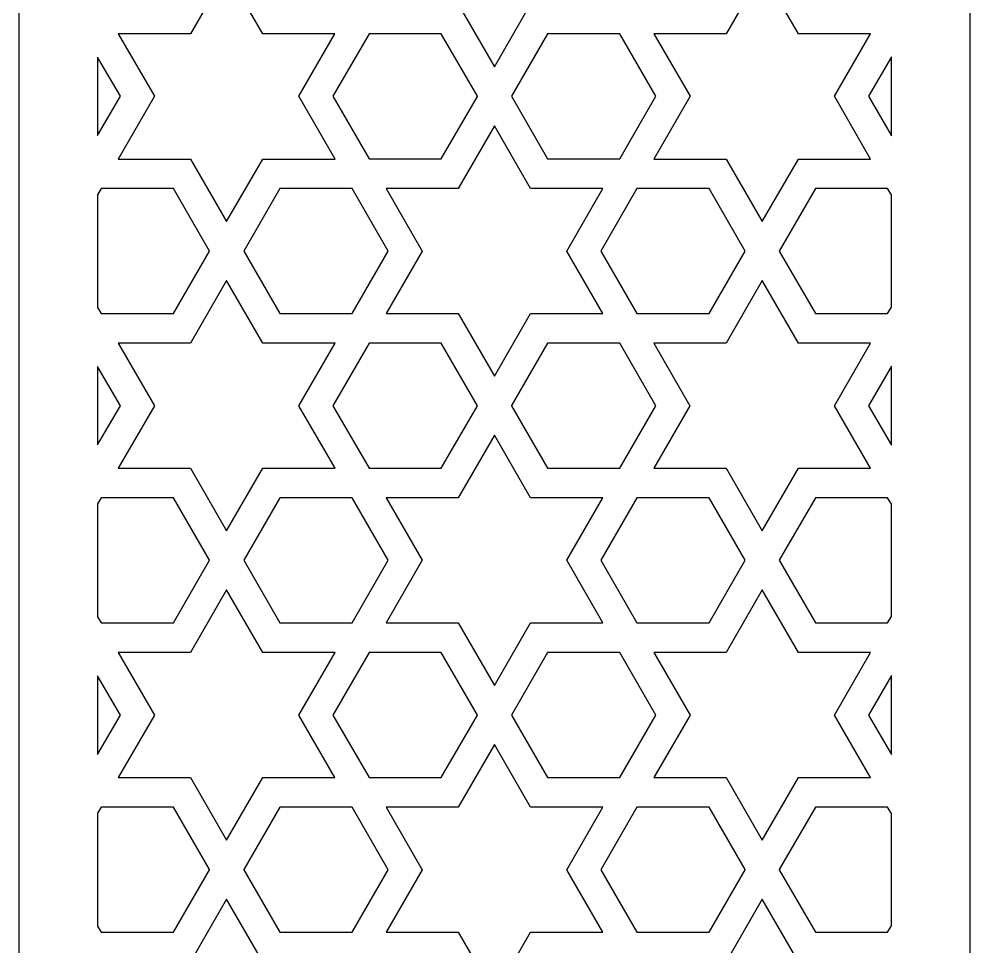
# Model space of a CAD drawing. Header units: millimetres. Extents: x -31 to 31, y -125 to 125.
# Drawn here: x -31.2 to 31.3, y -65.9 to -4.9 of the extents above; entities that cross this region are included whole.
import ezdxf

# ---------------------------------------------------------------- set-up
doc = ezdxf.new("R2010")
doc.units = ezdxf.units.MM
doc.header["$MEASUREMENT"] = 0
doc.layers.add('layer 1', color=7, linetype='Continuous')

msp = doc.modelspace()

# ---------------------------------------------------------------- linework, layer by layer
at = {"layer": 'layer 1', "color": 250}
for points, knots in [([(-31.2209, 125.1165), (-31.2209, 125.1165), (-31.2209, -124.8834), (-31.2209, -124.8834), (-31.2209, -124.8834), (-31.2209, -124.8834), (31.279, -124.8834), (31.279, -124.8834), (31.279, -124.8834), (31.279, -124.8834), (31.279, 125.1165), (31.279, 125.1165), (31.279, 125.1165), (31.279, 125.1165), (-31.2209, 125.1165), (-31.2209, 125.1165)], [0, 0, 0, 0, 0.2, 0.2, 0.2, 0.2, 0.4, 0.4, 0.4, 0.4, 0.6, 0.6, 0.6, 0.6, 1, 1, 1, 1]), ([(-2.3489, -3.9765), (-2.3489, -3.9765), (-7.0971, -3.9765), (-7.0971, -3.9765), (-7.0971, -3.9765), (-7.0971, -3.9765), (-4.723, 0.1358), (-4.723, 0.1358), (-4.723, 0.1358), (-4.723, 0.1358), (-7.0971, 4.2478), (-7.0971, 4.2478), (-7.0971, 4.2478), (-7.0971, 4.2478), (-2.3489, 4.2478), (-2.3489, 4.2478), (-2.3489, 4.2478), (-2.3489, 4.2478), (0.0252, 8.3598), (0.0252, 8.3598), (0.0252, 8.3598), (0.0252, 8.3598), (2.3994, 4.2478), (2.3994, 4.2478), (2.3994, 4.2478), (2.3994, 4.2478), (7.1473, 4.2478), (7.1473, 4.2478), (7.1473, 4.2478), (7.1473, 4.2478), (4.7734, 0.1358), (4.7734, 0.1358), (4.7734, 0.1358), (4.7734, 0.1358), (7.1473, -3.9765), (7.1473, -3.9765), (7.1473, -3.9765), (7.1473, -3.9765), (2.3994, -3.9765), (2.3994, -3.9765), (2.3994, -3.9765), (2.3994, -3.9765), (0.0252, -8.0885), (0.0252, -8.0885), (0.0252, -8.0885), (0.0252, -8.0885), (-2.3489, -3.9765), (-2.3489, -3.9765)], [0, 0, 0, 0, 0.0769231, 0.0769231, 0.0769231, 0.0769231, 0.1538462, 0.1538462, 0.1538462, 0.1538462, 0.2307692, 0.2307692, 0.2307692, 0.2307692, 0.3076923, 0.3076923, 0.3076923, 0.3076923, 0.3846154, 0.3846154, 0.3846154, 0.3846154, 0.4615385, 0.4615385, 0.4615385, 0.4615385, 0.5384615, 0.5384615, 0.5384615, 0.5384615, 0.6153846, 0.6153846, 0.6153846, 0.6153846, 0.6923077, 0.6923077, 0.6923077, 0.6923077, 0.7692308, 0.7692308, 0.7692308, 0.7692308, 0.8461538, 0.8461538, 0.8461538, 0.8461538, 1, 1, 1, 1]), ([(-15.2023, -5.9147), (-15.2023, -5.9147), (-10.4542, -5.9147), (-10.4542, -5.9147), (-10.4542, -5.9147), (-10.4542, -5.9147), (-12.8282, -10.0267), (-12.8282, -10.0267), (-12.8282, -10.0267), (-12.8282, -10.0267), (-10.4498, -14.1464), (-10.4498, -14.1464), (-10.4498, -14.1464), (-10.4498, -14.1464), (-15.2013, -14.1464), (-15.2013, -14.1464), (-15.2013, -14.1464), (-15.2013, -14.1464), (-17.5755, -18.2584), (-17.5755, -18.2584), (-17.5755, -18.2584), (-17.5755, -18.2584), (-19.9496, -14.1464), (-19.9496, -14.1464), (-19.9496, -14.1464), (-19.9496, -14.1464), (-24.7012, -14.1464), (-24.7012, -14.1464), (-24.7012, -14.1464), (-24.7012, -14.1464), (-22.3227, -10.0267), (-22.3227, -10.0267), (-22.3227, -10.0267), (-22.3227, -10.0267), (-24.6968, -5.9147), (-24.6968, -5.9147), (-24.6968, -5.9147), (-24.6968, -5.9147), (-19.9488, -5.9147), (-19.9488, -5.9147), (-19.9488, -5.9147), (-19.9488, -5.9147), (-17.5754, -1.8041), (-17.5754, -1.8041), (-17.5754, -1.8041), (-17.5754, -1.8041), (-15.2023, -5.9147), (-15.2023, -5.9147)], [0, 0, 0, 0, 0.0769231, 0.0769231, 0.0769231, 0.0769231, 0.1538462, 0.1538462, 0.1538462, 0.1538462, 0.2307692, 0.2307692, 0.2307692, 0.2307692, 0.3076923, 0.3076923, 0.3076923, 0.3076923, 0.3846154, 0.3846154, 0.3846154, 0.3846154, 0.4615385, 0.4615385, 0.4615385, 0.4615385, 0.5384615, 0.5384615, 0.5384615, 0.5384615, 0.6153846, 0.6153846, 0.6153846, 0.6153846, 0.6923077, 0.6923077, 0.6923077, 0.6923077, 0.7692308, 0.7692308, 0.7692308, 0.7692308, 0.8461538, 0.8461538, 0.8461538, 0.8461538, 1, 1, 1, 1]), ([(15.252, -14.1464), (15.252, -14.1464), (10.5004, -14.1464), (10.5004, -14.1464), (10.5004, -14.1464), (10.5004, -14.1464), (12.8788, -10.0267), (12.8788, -10.0267), (12.8788, -10.0267), (12.8788, -10.0267), (10.5046, -5.9147), (10.5046, -5.9147), (10.5046, -5.9147), (10.5046, -5.9147), (15.2527, -5.9147), (15.2527, -5.9147), (15.2527, -5.9147), (15.2527, -5.9147), (17.6258, -1.8038), (17.6258, -1.8038), (17.6258, -1.8038), (17.6258, -1.8038), (19.9993, -5.9147), (19.9993, -5.9147), (19.9993, -5.9147), (19.9993, -5.9147), (24.7473, -5.9147), (24.7473, -5.9147), (24.7473, -5.9147), (24.7473, -5.9147), (22.3732, -10.0267), (22.3732, -10.0267), (22.3732, -10.0267), (22.3732, -10.0267), (24.7516, -14.1464), (24.7516, -14.1464), (24.7516, -14.1464), (24.7516, -14.1464), (20, -14.1464), (20, -14.1464), (20, -14.1464), (20, -14.1464), (17.6258, -18.2584), (17.6258, -18.2584), (17.6258, -18.2584), (17.6258, -18.2584), (15.252, -14.1464), (15.252, -14.1464)], [0, 0, 0, 0, 0.0769231, 0.0769231, 0.0769231, 0.0769231, 0.1538462, 0.1538462, 0.1538462, 0.1538462, 0.2307692, 0.2307692, 0.2307692, 0.2307692, 0.3076923, 0.3076923, 0.3076923, 0.3076923, 0.3846154, 0.3846154, 0.3846154, 0.3846154, 0.4615385, 0.4615385, 0.4615385, 0.4615385, 0.5384615, 0.5384615, 0.5384615, 0.5384615, 0.6153846, 0.6153846, 0.6153846, 0.6153846, 0.6923077, 0.6923077, 0.6923077, 0.6923077, 0.7692308, 0.7692308, 0.7692308, 0.7692308, 0.8461538, 0.8461538, 0.8461538, 0.8461538, 1, 1, 1, 1]), ([(-8.216, -5.9147), (-8.216, -5.9147), (-3.4679, -5.9147), (-3.4679, -5.9147), (-3.4679, -5.9147), (-3.4679, -5.9147), (-1.0939, -10.0267), (-1.0939, -10.0267), (-1.0939, -10.0267), (-1.0939, -10.0267), (-1.0941, -10.0267), (-1.0941, -10.0267), (-1.0941, -10.0267), (-1.0941, -10.0267), (-1.0939, -10.027), (-1.0939, -10.027), (-1.0939, -10.027), (-1.0939, -10.027), (-3.4679, -14.1386), (-3.4679, -14.1386), (-3.4679, -14.1386), (-3.4679, -14.1386), (-8.216, -14.1386), (-8.216, -14.1386), (-8.216, -14.1386), (-8.216, -14.1386), (-10.5901, -10.0267), (-10.5901, -10.0267), (-10.5901, -10.0267), (-10.5901, -10.0267), (-8.216, -5.9147), (-8.216, -5.9147)], [0, 0, 0, 0, 0.1111111, 0.1111111, 0.1111111, 0.1111111, 0.2222222, 0.2222222, 0.2222222, 0.2222222, 0.3333333, 0.3333333, 0.3333333, 0.3333333, 0.4444444, 0.4444444, 0.4444444, 0.4444444, 0.5555556, 0.5555556, 0.5555556, 0.5555556, 0.6666667, 0.6666667, 0.6666667, 0.6666667, 0.7777778, 0.7777778, 0.7777778, 0.7777778, 1, 1, 1, 1]), ([(8.2663, -14.1386), (8.2663, -14.1386), (3.5184, -14.1386), (3.5184, -14.1386), (3.5184, -14.1386), (3.5184, -14.1386), (1.1443, -10.0267), (1.1443, -10.0267), (1.1443, -10.0267), (1.1443, -10.0267), (3.5184, -5.9147), (3.5184, -5.9147), (3.5184, -5.9147), (3.5184, -5.9147), (8.2663, -5.9147), (8.2663, -5.9147), (8.2663, -5.9147), (8.2663, -5.9147), (10.6405, -10.0267), (10.6405, -10.0267), (10.6405, -10.0267), (10.6405, -10.0267), (8.2663, -14.1386), (8.2663, -14.1386)], [0, 0, 0, 0, 0.1428571, 0.1428571, 0.1428571, 0.1428571, 0.2857143, 0.2857143, 0.2857143, 0.2857143, 0.4285714, 0.4285714, 0.4285714, 0.4285714, 0.5714286, 0.5714286, 0.5714286, 0.5714286, 0.7142857, 0.7142857, 0.7142857, 0.7142857, 1, 1, 1, 1]), ([(-26.052, -7.4443), (-26.052, -7.4443), (-24.5611, -10.0267), (-24.5611, -10.0267), (-24.5611, -10.0267), (-24.5611, -10.0267), (-26.052, -12.609), (-26.052, -12.609), (-26.052, -12.609), (-26.052, -12.609), (-26.052, -7.4443), (-26.052, -7.4443)], [0, 0, 0, 0, 0.25, 0.25, 0.25, 0.25, 0.5, 0.5, 0.5, 0.5, 1, 1, 1, 1]), ([(26.1101, -12.6228), (26.1101, -12.6228), (24.6115, -10.0267), (24.6115, -10.0267), (24.6115, -10.0267), (24.6115, -10.0267), (26.1101, -7.4306), (26.1101, -7.4306), (26.1101, -7.4306), (26.1101, -7.4306), (26.1101, -12.6228), (26.1101, -12.6228)], [0, 0, 0, 0, 0.25, 0.25, 0.25, 0.25, 0.5, 0.5, 0.5, 0.5, 1, 1, 1, 1]), ([(-2.3481, -24.3089), (-2.3481, -24.3089), (-7.0961, -24.3089), (-7.0961, -24.3089), (-7.0961, -24.3089), (-7.0961, -24.3089), (-4.7219, -20.1965), (-4.7219, -20.1965), (-4.7219, -20.1965), (-4.7219, -20.1965), (-7.1005, -16.0772), (-7.1005, -16.0772), (-7.1005, -16.0772), (-7.1005, -16.0772), (-2.3489, -16.0772), (-2.3489, -16.0772), (-2.3489, -16.0772), (-2.3489, -16.0772), (0.0252, -11.9652), (0.0252, -11.9652), (0.0252, -11.9652), (0.0252, -11.9652), (2.3994, -16.0772), (2.3994, -16.0772), (2.3994, -16.0772), (2.3994, -16.0772), (7.1511, -16.0772), (7.1511, -16.0772), (7.1511, -16.0772), (7.1511, -16.0772), (4.7727, -20.1965), (4.7727, -20.1965), (4.7727, -20.1965), (4.7727, -20.1965), (7.1466, -24.3089), (7.1466, -24.3089), (7.1466, -24.3089), (7.1466, -24.3089), (2.3984, -24.3089), (2.3984, -24.3089), (2.3984, -24.3089), (2.3984, -24.3089), (0.0253, -28.4191), (0.0253, -28.4191), (0.0253, -28.4191), (0.0253, -28.4191), (-2.3481, -24.3089), (-2.3481, -24.3089)], [0, 0, 0, 0, 0.0769231, 0.0769231, 0.0769231, 0.0769231, 0.1538462, 0.1538462, 0.1538462, 0.1538462, 0.2307692, 0.2307692, 0.2307692, 0.2307692, 0.3076923, 0.3076923, 0.3076923, 0.3076923, 0.3846154, 0.3846154, 0.3846154, 0.3846154, 0.4615385, 0.4615385, 0.4615385, 0.4615385, 0.5384615, 0.5384615, 0.5384615, 0.5384615, 0.6153846, 0.6153846, 0.6153846, 0.6153846, 0.6923077, 0.6923077, 0.6923077, 0.6923077, 0.7692308, 0.7692308, 0.7692308, 0.7692308, 0.8461538, 0.8461538, 0.8461538, 0.8461538, 1, 1, 1, 1]), ([(-26.052, -16.492), (-26.052, -16.492), (-25.8167, -16.0846), (-25.8167, -16.0846), (-25.8167, -16.0846), (-25.8167, -16.0846), (-21.0686, -16.0846), (-21.0686, -16.0846), (-21.0686, -16.0846), (-21.0686, -16.0846), (-18.6946, -20.1965), (-18.6946, -20.1965), (-18.6946, -20.1965), (-18.6946, -20.1965), (-18.6948, -20.1965), (-18.6948, -20.1965), (-18.6948, -20.1965), (-18.6948, -20.1965), (-18.6946, -20.1969), (-18.6946, -20.1969), (-18.6946, -20.1969), (-18.6946, -20.1969), (-21.0686, -24.3089), (-21.0686, -24.3089), (-21.0686, -24.3089), (-21.0686, -24.3089), (-25.8167, -24.3089), (-25.8167, -24.3089), (-25.8167, -24.3089), (-25.8167, -24.3089), (-26.052, -23.9014), (-26.052, -23.9014), (-26.052, -23.9014), (-26.052, -23.9014), (-26.052, -16.492), (-26.052, -16.492)], [0, 0, 0, 0, 0.1, 0.1, 0.1, 0.1, 0.2, 0.2, 0.2, 0.2, 0.3, 0.3, 0.3, 0.3, 0.4, 0.4, 0.4, 0.4, 0.5, 0.5, 0.5, 0.5, 0.6, 0.6, 0.6, 0.6, 0.7, 0.7, 0.7, 0.7, 0.8, 0.8, 0.8, 0.8, 1, 1, 1, 1]), ([(-6.9604, -20.1965), (-6.9604, -20.1965), (-9.3343, -24.3089), (-9.3343, -24.3089), (-9.3343, -24.3089), (-9.3343, -24.3089), (-14.0823, -24.3089), (-14.0823, -24.3089), (-14.0823, -24.3089), (-14.0823, -24.3089), (-16.4564, -20.1965), (-16.4564, -20.1965), (-16.4564, -20.1965), (-16.4564, -20.1965), (-14.0823, -16.0846), (-14.0823, -16.0846), (-14.0823, -16.0846), (-14.0823, -16.0846), (-9.3343, -16.0846), (-9.3343, -16.0846), (-9.3343, -16.0846), (-9.3343, -16.0846), (-6.9604, -20.1965), (-6.9604, -20.1965)], [0, 0, 0, 0, 0.1428571, 0.1428571, 0.1428571, 0.1428571, 0.2857143, 0.2857143, 0.2857143, 0.2857143, 0.4285714, 0.4285714, 0.4285714, 0.4285714, 0.5714286, 0.5714286, 0.5714286, 0.5714286, 0.7142857, 0.7142857, 0.7142857, 0.7142857, 1, 1, 1, 1]), ([(7.0107, -20.1965), (7.0107, -20.1965), (9.3846, -16.0846), (9.3846, -16.0846), (9.3846, -16.0846), (9.3846, -16.0846), (14.133, -16.0846), (14.133, -16.0846), (14.133, -16.0846), (14.133, -16.0846), (16.5068, -20.1965), (16.5068, -20.1965), (16.5068, -20.1965), (16.5068, -20.1965), (14.133, -24.3089), (14.133, -24.3089), (14.133, -24.3089), (14.133, -24.3089), (9.3846, -24.3089), (9.3846, -24.3089), (9.3846, -24.3089), (9.3846, -24.3089), (7.0107, -20.1965), (7.0107, -20.1965)], [0, 0, 0, 0, 0.1428571, 0.1428571, 0.1428571, 0.1428571, 0.2857143, 0.2857143, 0.2857143, 0.2857143, 0.4285714, 0.4285714, 0.4285714, 0.4285714, 0.5714286, 0.5714286, 0.5714286, 0.5714286, 0.7142857, 0.7142857, 0.7142857, 0.7142857, 1, 1, 1, 1]), ([(26.1101, -23.8877), (26.1101, -23.8877), (25.8671, -24.3089), (25.8671, -24.3089), (25.8671, -24.3089), (25.8671, -24.3089), (21.119, -24.3089), (21.119, -24.3089), (21.119, -24.3089), (21.119, -24.3089), (18.7448, -20.1965), (18.7448, -20.1965), (18.7448, -20.1965), (18.7448, -20.1965), (21.119, -16.0846), (21.119, -16.0846), (21.119, -16.0846), (21.119, -16.0846), (25.8671, -16.0846), (25.8671, -16.0846), (25.8671, -16.0846), (25.8671, -16.0846), (26.1101, -16.5054), (26.1101, -16.5054), (26.1101, -16.5054), (26.1101, -16.5054), (26.1101, -23.8877), (26.1101, -23.8877)], [0, 0, 0, 0, 0.125, 0.125, 0.125, 0.125, 0.25, 0.25, 0.25, 0.25, 0.375, 0.375, 0.375, 0.375, 0.5, 0.5, 0.5, 0.5, 0.625, 0.625, 0.625, 0.625, 0.75, 0.75, 0.75, 0.75, 1, 1, 1, 1]), ([(-15.2013, -26.247), (-15.2013, -26.247), (-10.4534, -26.247), (-10.4534, -26.247), (-10.4534, -26.247), (-10.4534, -26.247), (-12.8273, -30.3587), (-12.8273, -30.3587), (-12.8273, -30.3587), (-12.8273, -30.3587), (-10.4534, -34.471), (-10.4534, -34.471), (-10.4534, -34.471), (-10.4534, -34.471), (-15.2013, -34.471), (-15.2013, -34.471), (-15.2013, -34.471), (-15.2013, -34.471), (-17.5755, -38.583), (-17.5755, -38.583), (-17.5755, -38.583), (-17.5755, -38.583), (-19.9496, -34.471), (-19.9496, -34.471), (-19.9496, -34.471), (-19.9496, -34.471), (-24.6978, -34.471), (-24.6978, -34.471), (-24.6978, -34.471), (-24.6978, -34.471), (-22.3238, -30.3587), (-22.3238, -30.3587), (-22.3238, -30.3587), (-22.3238, -30.3587), (-24.6976, -26.247), (-24.6976, -26.247), (-24.6976, -26.247), (-24.6976, -26.247), (-19.9496, -26.247), (-19.9496, -26.247), (-19.9496, -26.247), (-19.9496, -26.247), (-17.5755, -22.1351), (-17.5755, -22.1351), (-17.5755, -22.1351), (-17.5755, -22.1351), (-15.2013, -26.247), (-15.2013, -26.247)], [0, 0, 0, 0, 0.0769231, 0.0769231, 0.0769231, 0.0769231, 0.1538462, 0.1538462, 0.1538462, 0.1538462, 0.2307692, 0.2307692, 0.2307692, 0.2307692, 0.3076923, 0.3076923, 0.3076923, 0.3076923, 0.3846154, 0.3846154, 0.3846154, 0.3846154, 0.4615385, 0.4615385, 0.4615385, 0.4615385, 0.5384615, 0.5384615, 0.5384615, 0.5384615, 0.6153846, 0.6153846, 0.6153846, 0.6153846, 0.6923077, 0.6923077, 0.6923077, 0.6923077, 0.7692308, 0.7692308, 0.7692308, 0.7692308, 0.8461538, 0.8461538, 0.8461538, 0.8461538, 1, 1, 1, 1]), ([(15.252, -34.471), (15.252, -34.471), (10.5036, -34.471), (10.5036, -34.471), (10.5036, -34.471), (10.5036, -34.471), (12.8778, -30.3587), (12.8778, -30.3587), (12.8778, -30.3587), (12.8778, -30.3587), (10.5039, -26.247), (10.5039, -26.247), (10.5039, -26.247), (10.5039, -26.247), (15.252, -26.247), (15.252, -26.247), (15.252, -26.247), (15.252, -26.247), (17.6258, -22.1351), (17.6258, -22.1351), (17.6258, -22.1351), (17.6258, -22.1351), (20, -26.247), (20, -26.247), (20, -26.247), (20, -26.247), (24.7481, -26.247), (24.7481, -26.247), (24.7481, -26.247), (24.7481, -26.247), (22.3742, -30.3587), (22.3742, -30.3587), (22.3742, -30.3587), (22.3742, -30.3587), (24.7481, -34.471), (24.7481, -34.471), (24.7481, -34.471), (24.7481, -34.471), (20, -34.471), (20, -34.471), (20, -34.471), (20, -34.471), (17.6258, -38.583), (17.6258, -38.583), (17.6258, -38.583), (17.6258, -38.583), (15.252, -34.471), (15.252, -34.471)], [0, 0, 0, 0, 0.0769231, 0.0769231, 0.0769231, 0.0769231, 0.1538462, 0.1538462, 0.1538462, 0.1538462, 0.2307692, 0.2307692, 0.2307692, 0.2307692, 0.3076923, 0.3076923, 0.3076923, 0.3076923, 0.3846154, 0.3846154, 0.3846154, 0.3846154, 0.4615385, 0.4615385, 0.4615385, 0.4615385, 0.5384615, 0.5384615, 0.5384615, 0.5384615, 0.6153846, 0.6153846, 0.6153846, 0.6153846, 0.6923077, 0.6923077, 0.6923077, 0.6923077, 0.7692308, 0.7692308, 0.7692308, 0.7692308, 0.8461538, 0.8461538, 0.8461538, 0.8461538, 1, 1, 1, 1]), ([(-8.2152, -26.247), (-8.2152, -26.247), (-3.467, -26.247), (-3.467, -26.247), (-3.467, -26.247), (-3.467, -26.247), (-1.0939, -30.3576), (-1.0939, -30.3576), (-1.0939, -30.3576), (-1.0939, -30.3576), (-1.0946, -30.3587), (-1.0946, -30.3587), (-1.0946, -30.3587), (-1.0946, -30.3587), (-1.0939, -30.3601), (-1.0939, -30.3601), (-1.0939, -30.3601), (-1.0939, -30.3601), (-3.467, -34.471), (-3.467, -34.471), (-3.467, -34.471), (-3.467, -34.471), (-8.2152, -34.471), (-8.2152, -34.471), (-8.2152, -34.471), (-8.2152, -34.471), (-10.5893, -30.3587), (-10.5893, -30.3587), (-10.5893, -30.3587), (-10.5893, -30.3587), (-8.2152, -26.247), (-8.2152, -26.247)], [0, 0, 0, 0, 0.1111111, 0.1111111, 0.1111111, 0.1111111, 0.2222222, 0.2222222, 0.2222222, 0.2222222, 0.3333333, 0.3333333, 0.3333333, 0.3333333, 0.4444444, 0.4444444, 0.4444444, 0.4444444, 0.5555556, 0.5555556, 0.5555556, 0.5555556, 0.6666667, 0.6666667, 0.6666667, 0.6666667, 0.7777778, 0.7777778, 0.7777778, 0.7777778, 1, 1, 1, 1]), ([(8.2656, -34.471), (8.2656, -34.471), (3.5174, -34.471), (3.5174, -34.471), (3.5174, -34.471), (3.5174, -34.471), (1.1443, -30.3604), (1.1443, -30.3604), (1.1443, -30.3604), (1.1443, -30.3604), (1.1453, -30.3587), (1.1453, -30.3587), (1.1453, -30.3587), (1.1453, -30.3587), (1.1443, -30.3572), (1.1443, -30.3572), (1.1443, -30.3572), (1.1443, -30.3572), (3.5174, -26.247), (3.5174, -26.247), (3.5174, -26.247), (3.5174, -26.247), (8.2656, -26.247), (8.2656, -26.247), (8.2656, -26.247), (8.2656, -26.247), (10.6398, -30.3587), (10.6398, -30.3587), (10.6398, -30.3587), (10.6398, -30.3587), (8.2656, -34.471), (8.2656, -34.471)], [0, 0, 0, 0, 0.1111111, 0.1111111, 0.1111111, 0.1111111, 0.2222222, 0.2222222, 0.2222222, 0.2222222, 0.3333333, 0.3333333, 0.3333333, 0.3333333, 0.4444444, 0.4444444, 0.4444444, 0.4444444, 0.5555556, 0.5555556, 0.5555556, 0.5555556, 0.6666667, 0.6666667, 0.6666667, 0.6666667, 0.7777778, 0.7777778, 0.7777778, 0.7777778, 1, 1, 1, 1]), ([(-26.052, -27.7777), (-26.052, -27.7777), (-24.5617, -30.3587), (-24.5617, -30.3587), (-24.5617, -30.3587), (-24.5617, -30.3587), (-26.052, -32.9399), (-26.052, -32.9399), (-26.052, -32.9399), (-26.052, -32.9399), (-26.052, -27.7777), (-26.052, -27.7777)], [0, 0, 0, 0, 0.25, 0.25, 0.25, 0.25, 0.5, 0.5, 0.5, 0.5, 1, 1, 1, 1]), ([(26.1101, -32.9533), (26.1101, -32.9533), (24.6122, -30.3587), (24.6122, -30.3587), (24.6122, -30.3587), (24.6122, -30.3587), (26.1101, -27.7643), (26.1101, -27.7643), (26.1101, -27.7643), (26.1101, -27.7643), (26.1101, -32.9533), (26.1101, -32.9533)], [0, 0, 0, 0, 0.25, 0.25, 0.25, 0.25, 0.5, 0.5, 0.5, 0.5, 1, 1, 1, 1]), ([(-2.3489, -44.6409), (-2.3489, -44.6409), (-7.1005, -44.6409), (-7.1005, -44.6409), (-7.1005, -44.6409), (-7.1005, -44.6409), (-4.7219, -40.5211), (-4.7219, -40.5211), (-4.7219, -40.5211), (-4.7219, -40.5211), (-7.0961, -36.4092), (-7.0961, -36.4092), (-7.0961, -36.4092), (-7.0961, -36.4092), (-2.3481, -36.4092), (-2.3481, -36.4092), (-2.3481, -36.4092), (-2.3481, -36.4092), (0.0253, -32.2986), (0.0253, -32.2986), (0.0253, -32.2986), (0.0253, -32.2986), (2.3984, -36.4092), (2.3984, -36.4092), (2.3984, -36.4092), (2.3984, -36.4092), (7.1466, -36.4092), (7.1466, -36.4092), (7.1466, -36.4092), (7.1466, -36.4092), (4.7727, -40.5211), (4.7727, -40.5211), (4.7727, -40.5211), (4.7727, -40.5211), (7.1511, -44.6409), (7.1511, -44.6409), (7.1511, -44.6409), (7.1511, -44.6409), (2.3994, -44.6409), (2.3994, -44.6409), (2.3994, -44.6409), (2.3994, -44.6409), (0.0252, -48.7528), (0.0252, -48.7528), (0.0252, -48.7528), (0.0252, -48.7528), (-2.3489, -44.6409), (-2.3489, -44.6409)], [0, 0, 0, 0, 0.0769231, 0.0769231, 0.0769231, 0.0769231, 0.1538462, 0.1538462, 0.1538462, 0.1538462, 0.2307692, 0.2307692, 0.2307692, 0.2307692, 0.3076923, 0.3076923, 0.3076923, 0.3076923, 0.3846154, 0.3846154, 0.3846154, 0.3846154, 0.4615385, 0.4615385, 0.4615385, 0.4615385, 0.5384615, 0.5384615, 0.5384615, 0.5384615, 0.6153846, 0.6153846, 0.6153846, 0.6153846, 0.6923077, 0.6923077, 0.6923077, 0.6923077, 0.7692308, 0.7692308, 0.7692308, 0.7692308, 0.8461538, 0.8461538, 0.8461538, 0.8461538, 1, 1, 1, 1]), ([(-26.052, -36.8163), (-26.052, -36.8163), (-25.8167, -36.4092), (-25.8167, -36.4092), (-25.8167, -36.4092), (-25.8167, -36.4092), (-21.0686, -36.4092), (-21.0686, -36.4092), (-21.0686, -36.4092), (-21.0686, -36.4092), (-18.6946, -40.5211), (-18.6946, -40.5211), (-18.6946, -40.5211), (-18.6946, -40.5211), (-18.6948, -40.5211), (-18.6948, -40.5211), (-18.6948, -40.5211), (-18.6948, -40.5211), (-18.6946, -40.5215), (-18.6946, -40.5215), (-18.6946, -40.5215), (-18.6946, -40.5215), (-21.0686, -44.6331), (-21.0686, -44.6331), (-21.0686, -44.6331), (-21.0686, -44.6331), (-25.8167, -44.6331), (-25.8167, -44.6331), (-25.8167, -44.6331), (-25.8167, -44.6331), (-26.052, -44.226), (-26.052, -44.226), (-26.052, -44.226), (-26.052, -44.226), (-26.052, -36.8163), (-26.052, -36.8163)], [0, 0, 0, 0, 0.1, 0.1, 0.1, 0.1, 0.2, 0.2, 0.2, 0.2, 0.3, 0.3, 0.3, 0.3, 0.4, 0.4, 0.4, 0.4, 0.5, 0.5, 0.5, 0.5, 0.6, 0.6, 0.6, 0.6, 0.7, 0.7, 0.7, 0.7, 0.8, 0.8, 0.8, 0.8, 1, 1, 1, 1]), ([(-6.9604, -40.5211), (-6.9604, -40.5211), (-9.3343, -44.6331), (-9.3343, -44.6331), (-9.3343, -44.6331), (-9.3343, -44.6331), (-14.0823, -44.6331), (-14.0823, -44.6331), (-14.0823, -44.6331), (-14.0823, -44.6331), (-16.4564, -40.5211), (-16.4564, -40.5211), (-16.4564, -40.5211), (-16.4564, -40.5211), (-14.0823, -36.4092), (-14.0823, -36.4092), (-14.0823, -36.4092), (-14.0823, -36.4092), (-9.3343, -36.4092), (-9.3343, -36.4092), (-9.3343, -36.4092), (-9.3343, -36.4092), (-6.9604, -40.5211), (-6.9604, -40.5211)], [0, 0, 0, 0, 0.1428571, 0.1428571, 0.1428571, 0.1428571, 0.2857143, 0.2857143, 0.2857143, 0.2857143, 0.4285714, 0.4285714, 0.4285714, 0.4285714, 0.5714286, 0.5714286, 0.5714286, 0.5714286, 0.7142857, 0.7142857, 0.7142857, 0.7142857, 1, 1, 1, 1]), ([(7.0107, -40.5211), (7.0107, -40.5211), (9.3846, -36.4092), (9.3846, -36.4092), (9.3846, -36.4092), (9.3846, -36.4092), (14.133, -36.4092), (14.133, -36.4092), (14.133, -36.4092), (14.133, -36.4092), (16.5068, -40.5211), (16.5068, -40.5211), (16.5068, -40.5211), (16.5068, -40.5211), (14.133, -44.6331), (14.133, -44.6331), (14.133, -44.6331), (14.133, -44.6331), (9.3846, -44.6331), (9.3846, -44.6331), (9.3846, -44.6331), (9.3846, -44.6331), (7.0107, -40.5211), (7.0107, -40.5211)], [0, 0, 0, 0, 0.1428571, 0.1428571, 0.1428571, 0.1428571, 0.2857143, 0.2857143, 0.2857143, 0.2857143, 0.4285714, 0.4285714, 0.4285714, 0.4285714, 0.5714286, 0.5714286, 0.5714286, 0.5714286, 0.7142857, 0.7142857, 0.7142857, 0.7142857, 1, 1, 1, 1]), ([(26.1101, -44.2122), (26.1101, -44.2122), (25.8671, -44.6331), (25.8671, -44.6331), (25.8671, -44.6331), (25.8671, -44.6331), (21.119, -44.6331), (21.119, -44.6331), (21.119, -44.6331), (21.119, -44.6331), (18.7448, -40.5211), (18.7448, -40.5211), (18.7448, -40.5211), (18.7448, -40.5211), (21.119, -36.4092), (21.119, -36.4092), (21.119, -36.4092), (21.119, -36.4092), (25.8671, -36.4092), (25.8671, -36.4092), (25.8671, -36.4092), (25.8671, -36.4092), (26.1101, -36.83), (26.1101, -36.83), (26.1101, -36.83), (26.1101, -36.83), (26.1101, -44.2122), (26.1101, -44.2122)], [0, 0, 0, 0, 0.125, 0.125, 0.125, 0.125, 0.25, 0.25, 0.25, 0.25, 0.375, 0.375, 0.375, 0.375, 0.5, 0.5, 0.5, 0.5, 0.625, 0.625, 0.625, 0.625, 0.75, 0.75, 0.75, 0.75, 1, 1, 1, 1]), ([(-15.2013, -46.5716), (-15.2013, -46.5716), (-10.4498, -46.5716), (-10.4498, -46.5716), (-10.4498, -46.5716), (-10.4498, -46.5716), (-12.8282, -50.691), (-12.8282, -50.691), (-12.8282, -50.691), (-12.8282, -50.691), (-10.4542, -54.8033), (-10.4542, -54.8033), (-10.4542, -54.8033), (-10.4542, -54.8033), (-15.2023, -54.8033), (-15.2023, -54.8033), (-15.2023, -54.8033), (-15.2023, -54.8033), (-17.5754, -58.9136), (-17.5754, -58.9136), (-17.5754, -58.9136), (-17.5754, -58.9136), (-19.9488, -54.8033), (-19.9488, -54.8033), (-19.9488, -54.8033), (-19.9488, -54.8033), (-24.6968, -54.8033), (-24.6968, -54.8033), (-24.6968, -54.8033), (-24.6968, -54.8033), (-22.3227, -50.691), (-22.3227, -50.691), (-22.3227, -50.691), (-22.3227, -50.691), (-24.7012, -46.5716), (-24.7012, -46.5716), (-24.7012, -46.5716), (-24.7012, -46.5716), (-19.9496, -46.5716), (-19.9496, -46.5716), (-19.9496, -46.5716), (-19.9496, -46.5716), (-17.5755, -42.4596), (-17.5755, -42.4596), (-17.5755, -42.4596), (-17.5755, -42.4596), (-15.2013, -46.5716), (-15.2013, -46.5716)], [0, 0, 0, 0, 0.0769231, 0.0769231, 0.0769231, 0.0769231, 0.1538462, 0.1538462, 0.1538462, 0.1538462, 0.2307692, 0.2307692, 0.2307692, 0.2307692, 0.3076923, 0.3076923, 0.3076923, 0.3076923, 0.3846154, 0.3846154, 0.3846154, 0.3846154, 0.4615385, 0.4615385, 0.4615385, 0.4615385, 0.5384615, 0.5384615, 0.5384615, 0.5384615, 0.6153846, 0.6153846, 0.6153846, 0.6153846, 0.6923077, 0.6923077, 0.6923077, 0.6923077, 0.7692308, 0.7692308, 0.7692308, 0.7692308, 0.8461538, 0.8461538, 0.8461538, 0.8461538, 1, 1, 1, 1]), ([(15.2527, -54.8033), (15.2527, -54.8033), (10.5046, -54.8033), (10.5046, -54.8033), (10.5046, -54.8033), (10.5046, -54.8033), (12.8788, -50.691), (12.8788, -50.691), (12.8788, -50.691), (12.8788, -50.691), (10.5004, -46.5716), (10.5004, -46.5716), (10.5004, -46.5716), (10.5004, -46.5716), (15.252, -46.5716), (15.252, -46.5716), (15.252, -46.5716), (15.252, -46.5716), (17.6258, -42.4593), (17.6258, -42.4593), (17.6258, -42.4593), (17.6258, -42.4593), (20, -46.5716), (20, -46.5716), (20, -46.5716), (20, -46.5716), (24.7516, -46.5716), (24.7516, -46.5716), (24.7516, -46.5716), (24.7516, -46.5716), (22.3732, -50.691), (22.3732, -50.691), (22.3732, -50.691), (22.3732, -50.691), (24.7473, -54.8033), (24.7473, -54.8033), (24.7473, -54.8033), (24.7473, -54.8033), (19.9993, -54.8033), (19.9993, -54.8033), (19.9993, -54.8033), (19.9993, -54.8033), (17.6258, -58.9139), (17.6258, -58.9139), (17.6258, -58.9139), (17.6258, -58.9139), (15.2527, -54.8033), (15.2527, -54.8033)], [0, 0, 0, 0, 0.0769231, 0.0769231, 0.0769231, 0.0769231, 0.1538462, 0.1538462, 0.1538462, 0.1538462, 0.2307692, 0.2307692, 0.2307692, 0.2307692, 0.3076923, 0.3076923, 0.3076923, 0.3076923, 0.3846154, 0.3846154, 0.3846154, 0.3846154, 0.4615385, 0.4615385, 0.4615385, 0.4615385, 0.5384615, 0.5384615, 0.5384615, 0.5384615, 0.6153846, 0.6153846, 0.6153846, 0.6153846, 0.6923077, 0.6923077, 0.6923077, 0.6923077, 0.7692308, 0.7692308, 0.7692308, 0.7692308, 0.8461538, 0.8461538, 0.8461538, 0.8461538, 1, 1, 1, 1]), ([(-8.216, -46.579), (-8.216, -46.579), (-3.4679, -46.579), (-3.4679, -46.579), (-3.4679, -46.579), (-3.4679, -46.579), (-1.0939, -50.691), (-1.0939, -50.691), (-1.0939, -50.691), (-1.0939, -50.691), (-1.0941, -50.691), (-1.0941, -50.691), (-1.0941, -50.691), (-1.0941, -50.691), (-1.0939, -50.6914), (-1.0939, -50.6914), (-1.0939, -50.6914), (-1.0939, -50.6914), (-3.4679, -54.8033), (-3.4679, -54.8033), (-3.4679, -54.8033), (-3.4679, -54.8033), (-8.216, -54.8033), (-8.216, -54.8033), (-8.216, -54.8033), (-8.216, -54.8033), (-10.5901, -50.691), (-10.5901, -50.691), (-10.5901, -50.691), (-10.5901, -50.691), (-8.216, -46.579), (-8.216, -46.579)], [0, 0, 0, 0, 0.1111111, 0.1111111, 0.1111111, 0.1111111, 0.2222222, 0.2222222, 0.2222222, 0.2222222, 0.3333333, 0.3333333, 0.3333333, 0.3333333, 0.4444444, 0.4444444, 0.4444444, 0.4444444, 0.5555556, 0.5555556, 0.5555556, 0.5555556, 0.6666667, 0.6666667, 0.6666667, 0.6666667, 0.7777778, 0.7777778, 0.7777778, 0.7777778, 1, 1, 1, 1]), ([(8.2663, -54.8033), (8.2663, -54.8033), (3.5184, -54.8033), (3.5184, -54.8033), (3.5184, -54.8033), (3.5184, -54.8033), (1.1443, -50.691), (1.1443, -50.691), (1.1443, -50.691), (1.1443, -50.691), (3.5184, -46.579), (3.5184, -46.579), (3.5184, -46.579), (3.5184, -46.579), (8.2663, -46.579), (8.2663, -46.579), (8.2663, -46.579), (8.2663, -46.579), (10.6405, -50.691), (10.6405, -50.691), (10.6405, -50.691), (10.6405, -50.691), (8.2663, -54.8033), (8.2663, -54.8033)], [0, 0, 0, 0, 0.1428571, 0.1428571, 0.1428571, 0.1428571, 0.2857143, 0.2857143, 0.2857143, 0.2857143, 0.4285714, 0.4285714, 0.4285714, 0.4285714, 0.5714286, 0.5714286, 0.5714286, 0.5714286, 0.7142857, 0.7142857, 0.7142857, 0.7142857, 1, 1, 1, 1]), ([(-26.052, -48.1087), (-26.052, -48.1087), (-24.5611, -50.691), (-24.5611, -50.691), (-24.5611, -50.691), (-24.5611, -50.691), (-26.052, -53.2737), (-26.052, -53.2737), (-26.052, -53.2737), (-26.052, -53.2737), (-26.052, -48.1087), (-26.052, -48.1087)], [0, 0, 0, 0, 0.25, 0.25, 0.25, 0.25, 0.5, 0.5, 0.5, 0.5, 1, 1, 1, 1]), ([(26.1101, -53.2871), (26.1101, -53.2871), (24.6115, -50.691), (24.6115, -50.691), (24.6115, -50.691), (24.6115, -50.691), (26.1101, -48.0949), (26.1101, -48.0949), (26.1101, -48.0949), (26.1101, -48.0949), (26.1101, -53.2871), (26.1101, -53.2871)], [0, 0, 0, 0, 0.25, 0.25, 0.25, 0.25, 0.5, 0.5, 0.5, 0.5, 1, 1, 1, 1]), ([(2.3994, -56.7415), (2.3994, -56.7415), (7.1473, -56.7415), (7.1473, -56.7415), (7.1473, -56.7415), (7.1473, -56.7415), (4.7734, -60.8535), (4.7734, -60.8535), (4.7734, -60.8535), (4.7734, -60.8535), (7.1473, -64.9655), (7.1473, -64.9655), (7.1473, -64.9655), (7.1473, -64.9655), (2.3994, -64.9655), (2.3994, -64.9655), (2.3994, -64.9655), (2.3994, -64.9655), (0.0252, -69.0774), (0.0252, -69.0774), (0.0252, -69.0774), (0.0252, -69.0774), (-2.3489, -64.9655), (-2.3489, -64.9655), (-2.3489, -64.9655), (-2.3489, -64.9655), (-7.0969, -64.9655), (-7.0969, -64.9655), (-7.0969, -64.9655), (-7.0969, -64.9655), (-4.723, -60.8535), (-4.723, -60.8535), (-4.723, -60.8535), (-4.723, -60.8535), (-7.0971, -56.7415), (-7.0971, -56.7415), (-7.0971, -56.7415), (-7.0971, -56.7415), (-2.3489, -56.7415), (-2.3489, -56.7415), (-2.3489, -56.7415), (-2.3489, -56.7415), (0.0252, -52.6295), (0.0252, -52.6295), (0.0252, -52.6295), (0.0252, -52.6295), (2.3994, -56.7415), (2.3994, -56.7415)], [0, 0, 0, 0, 0.0769231, 0.0769231, 0.0769231, 0.0769231, 0.1538462, 0.1538462, 0.1538462, 0.1538462, 0.2307692, 0.2307692, 0.2307692, 0.2307692, 0.3076923, 0.3076923, 0.3076923, 0.3076923, 0.3846154, 0.3846154, 0.3846154, 0.3846154, 0.4615385, 0.4615385, 0.4615385, 0.4615385, 0.5384615, 0.5384615, 0.5384615, 0.5384615, 0.6153846, 0.6153846, 0.6153846, 0.6153846, 0.6923077, 0.6923077, 0.6923077, 0.6923077, 0.7692308, 0.7692308, 0.7692308, 0.7692308, 0.8461538, 0.8461538, 0.8461538, 0.8461538, 1, 1, 1, 1]), ([(-26.052, -57.1504), (-26.052, -57.1504), (-25.816, -56.7415), (-25.816, -56.7415), (-25.816, -56.7415), (-25.816, -56.7415), (-21.0677, -56.7415), (-21.0677, -56.7415), (-21.0677, -56.7415), (-21.0677, -56.7415), (-18.6946, -60.8521), (-18.6946, -60.8521), (-18.6946, -60.8521), (-18.6946, -60.8521), (-18.6953, -60.8535), (-18.6953, -60.8535), (-18.6953, -60.8535), (-18.6953, -60.8535), (-18.6946, -60.8549), (-18.6946, -60.8549), (-18.6946, -60.8549), (-18.6946, -60.8549), (-21.0677, -64.9655), (-21.0677, -64.9655), (-21.0677, -64.9655), (-21.0677, -64.9655), (-25.816, -64.9655), (-25.816, -64.9655), (-25.816, -64.9655), (-25.816, -64.9655), (-26.052, -64.5566), (-26.052, -64.5566), (-26.052, -64.5566), (-26.052, -64.5566), (-26.052, -57.1504), (-26.052, -57.1504)], [0, 0, 0, 0, 0.1, 0.1, 0.1, 0.1, 0.2, 0.2, 0.2, 0.2, 0.3, 0.3, 0.3, 0.3, 0.4, 0.4, 0.4, 0.4, 0.5, 0.5, 0.5, 0.5, 0.6, 0.6, 0.6, 0.6, 0.7, 0.7, 0.7, 0.7, 0.8, 0.8, 0.8, 0.8, 1, 1, 1, 1]), ([(-16.4564, -60.8517), (-16.4564, -60.8517), (-14.0833, -56.7415), (-14.0833, -56.7415), (-14.0833, -56.7415), (-14.0833, -56.7415), (-9.3351, -56.7415), (-9.3351, -56.7415), (-9.3351, -56.7415), (-9.3351, -56.7415), (-6.961, -60.8535), (-6.961, -60.8535), (-6.961, -60.8535), (-6.961, -60.8535), (-9.3351, -64.9655), (-9.3351, -64.9655), (-9.3351, -64.9655), (-9.3351, -64.9655), (-14.0833, -64.9655), (-14.0833, -64.9655), (-14.0833, -64.9655), (-14.0833, -64.9655), (-16.4564, -60.8552), (-16.4564, -60.8552), (-16.4564, -60.8552), (-16.4564, -60.8552), (-16.4554, -60.8535), (-16.4554, -60.8535), (-16.4554, -60.8535), (-16.4554, -60.8535), (-16.4564, -60.8517), (-16.4564, -60.8517)], [0, 0, 0, 0, 0.1111111, 0.1111111, 0.1111111, 0.1111111, 0.2222222, 0.2222222, 0.2222222, 0.2222222, 0.3333333, 0.3333333, 0.3333333, 0.3333333, 0.4444444, 0.4444444, 0.4444444, 0.4444444, 0.5555556, 0.5555556, 0.5555556, 0.5555556, 0.6666667, 0.6666667, 0.6666667, 0.6666667, 0.7777778, 0.7777778, 0.7777778, 0.7777778, 1, 1, 1, 1]), ([(16.5068, -60.8549), (16.5068, -60.8549), (14.1337, -64.9655), (14.1337, -64.9655), (14.1337, -64.9655), (14.1337, -64.9655), (9.3853, -64.9655), (9.3853, -64.9655), (9.3853, -64.9655), (9.3853, -64.9655), (7.0114, -60.8535), (7.0114, -60.8535), (7.0114, -60.8535), (7.0114, -60.8535), (9.3853, -56.7415), (9.3853, -56.7415), (9.3853, -56.7415), (9.3853, -56.7415), (14.1337, -56.7415), (14.1337, -56.7415), (14.1337, -56.7415), (14.1337, -56.7415), (16.5068, -60.8521), (16.5068, -60.8521), (16.5068, -60.8521), (16.5068, -60.8521), (16.5061, -60.8535), (16.5061, -60.8535), (16.5061, -60.8535), (16.5061, -60.8535), (16.5068, -60.8549), (16.5068, -60.8549)], [0, 0, 0, 0, 0.1111111, 0.1111111, 0.1111111, 0.1111111, 0.2222222, 0.2222222, 0.2222222, 0.2222222, 0.3333333, 0.3333333, 0.3333333, 0.3333333, 0.4444444, 0.4444444, 0.4444444, 0.4444444, 0.5555556, 0.5555556, 0.5555556, 0.5555556, 0.6666667, 0.6666667, 0.6666667, 0.6666667, 0.7777778, 0.7777778, 0.7777778, 0.7777778, 1, 1, 1, 1]), ([(26.1101, -64.5428), (26.1101, -64.5428), (25.8664, -64.9655), (25.8664, -64.9655), (25.8664, -64.9655), (25.8664, -64.9655), (21.1183, -64.9655), (21.1183, -64.9655), (21.1183, -64.9655), (21.1183, -64.9655), (18.7448, -60.8549), (18.7448, -60.8549), (18.7448, -60.8549), (18.7448, -60.8549), (18.7459, -60.8535), (18.7459, -60.8535), (18.7459, -60.8535), (18.7459, -60.8535), (18.7448, -60.8521), (18.7448, -60.8521), (18.7448, -60.8521), (18.7448, -60.8521), (21.1183, -56.7415), (21.1183, -56.7415), (21.1183, -56.7415), (21.1183, -56.7415), (25.8664, -56.7415), (25.8664, -56.7415), (25.8664, -56.7415), (25.8664, -56.7415), (26.1101, -57.1638), (26.1101, -57.1638), (26.1101, -57.1638), (26.1101, -57.1638), (26.1101, -64.5428), (26.1101, -64.5428)], [0, 0, 0, 0, 0.1, 0.1, 0.1, 0.1, 0.2, 0.2, 0.2, 0.2, 0.3, 0.3, 0.3, 0.3, 0.4, 0.4, 0.4, 0.4, 0.5, 0.5, 0.5, 0.5, 0.6, 0.6, 0.6, 0.6, 0.7, 0.7, 0.7, 0.7, 0.8, 0.8, 0.8, 0.8, 1, 1, 1, 1]), ([(-15.2023, -66.9036), (-15.2023, -66.9036), (-10.4542, -66.9036), (-10.4542, -66.9036), (-10.4542, -66.9036), (-10.4542, -66.9036), (-12.8282, -71.0156), (-12.8282, -71.0156), (-12.8282, -71.0156), (-12.8282, -71.0156), (-10.4498, -75.1353), (-10.4498, -75.1353), (-10.4498, -75.1353), (-10.4498, -75.1353), (-15.2013, -75.1353), (-15.2013, -75.1353), (-15.2013, -75.1353), (-15.2013, -75.1353), (-17.5755, -79.2473), (-17.5755, -79.2473), (-17.5755, -79.2473), (-17.5755, -79.2473), (-19.9496, -75.1353), (-19.9496, -75.1353), (-19.9496, -75.1353), (-19.9496, -75.1353), (-24.7012, -75.1353), (-24.7012, -75.1353), (-24.7012, -75.1353), (-24.7012, -75.1353), (-22.3227, -71.0156), (-22.3227, -71.0156), (-22.3227, -71.0156), (-22.3227, -71.0156), (-24.6968, -66.9036), (-24.6968, -66.9036), (-24.6968, -66.9036), (-24.6968, -66.9036), (-19.9488, -66.9036), (-19.9488, -66.9036), (-19.9488, -66.9036), (-19.9488, -66.9036), (-17.5754, -62.7934), (-17.5754, -62.7934), (-17.5754, -62.7934), (-17.5754, -62.7934), (-15.2023, -66.9036), (-15.2023, -66.9036)], [0, 0, 0, 0, 0.0769231, 0.0769231, 0.0769231, 0.0769231, 0.1538462, 0.1538462, 0.1538462, 0.1538462, 0.2307692, 0.2307692, 0.2307692, 0.2307692, 0.3076923, 0.3076923, 0.3076923, 0.3076923, 0.3846154, 0.3846154, 0.3846154, 0.3846154, 0.4615385, 0.4615385, 0.4615385, 0.4615385, 0.5384615, 0.5384615, 0.5384615, 0.5384615, 0.6153846, 0.6153846, 0.6153846, 0.6153846, 0.6923077, 0.6923077, 0.6923077, 0.6923077, 0.7692308, 0.7692308, 0.7692308, 0.7692308, 0.8461538, 0.8461538, 0.8461538, 0.8461538, 1, 1, 1, 1]), ([(15.252, -75.1353), (15.252, -75.1353), (10.5004, -75.1353), (10.5004, -75.1353), (10.5004, -75.1353), (10.5004, -75.1353), (12.8788, -71.0156), (12.8788, -71.0156), (12.8788, -71.0156), (12.8788, -71.0156), (10.5046, -66.9036), (10.5046, -66.9036), (10.5046, -66.9036), (10.5046, -66.9036), (15.2527, -66.9036), (15.2527, -66.9036), (15.2527, -66.9036), (15.2527, -66.9036), (17.6258, -62.793), (17.6258, -62.793), (17.6258, -62.793), (17.6258, -62.793), (19.9993, -66.9036), (19.9993, -66.9036), (19.9993, -66.9036), (19.9993, -66.9036), (24.7473, -66.9036), (24.7473, -66.9036), (24.7473, -66.9036), (24.7473, -66.9036), (22.3732, -71.0156), (22.3732, -71.0156), (22.3732, -71.0156), (22.3732, -71.0156), (24.7516, -75.1353), (24.7516, -75.1353), (24.7516, -75.1353), (24.7516, -75.1353), (20, -75.1353), (20, -75.1353), (20, -75.1353), (20, -75.1353), (17.6258, -79.2473), (17.6258, -79.2473), (17.6258, -79.2473), (17.6258, -79.2473), (15.252, -75.1353), (15.252, -75.1353)], [0, 0, 0, 0, 0.0769231, 0.0769231, 0.0769231, 0.0769231, 0.1538462, 0.1538462, 0.1538462, 0.1538462, 0.2307692, 0.2307692, 0.2307692, 0.2307692, 0.3076923, 0.3076923, 0.3076923, 0.3076923, 0.3846154, 0.3846154, 0.3846154, 0.3846154, 0.4615385, 0.4615385, 0.4615385, 0.4615385, 0.5384615, 0.5384615, 0.5384615, 0.5384615, 0.6153846, 0.6153846, 0.6153846, 0.6153846, 0.6923077, 0.6923077, 0.6923077, 0.6923077, 0.7692308, 0.7692308, 0.7692308, 0.7692308, 0.8461538, 0.8461538, 0.8461538, 0.8461538, 1, 1, 1, 1])]:
    msp.add_open_spline(points, degree=3, knots=knots, dxfattribs=at)

doc.saveas('drawing.dxf')
